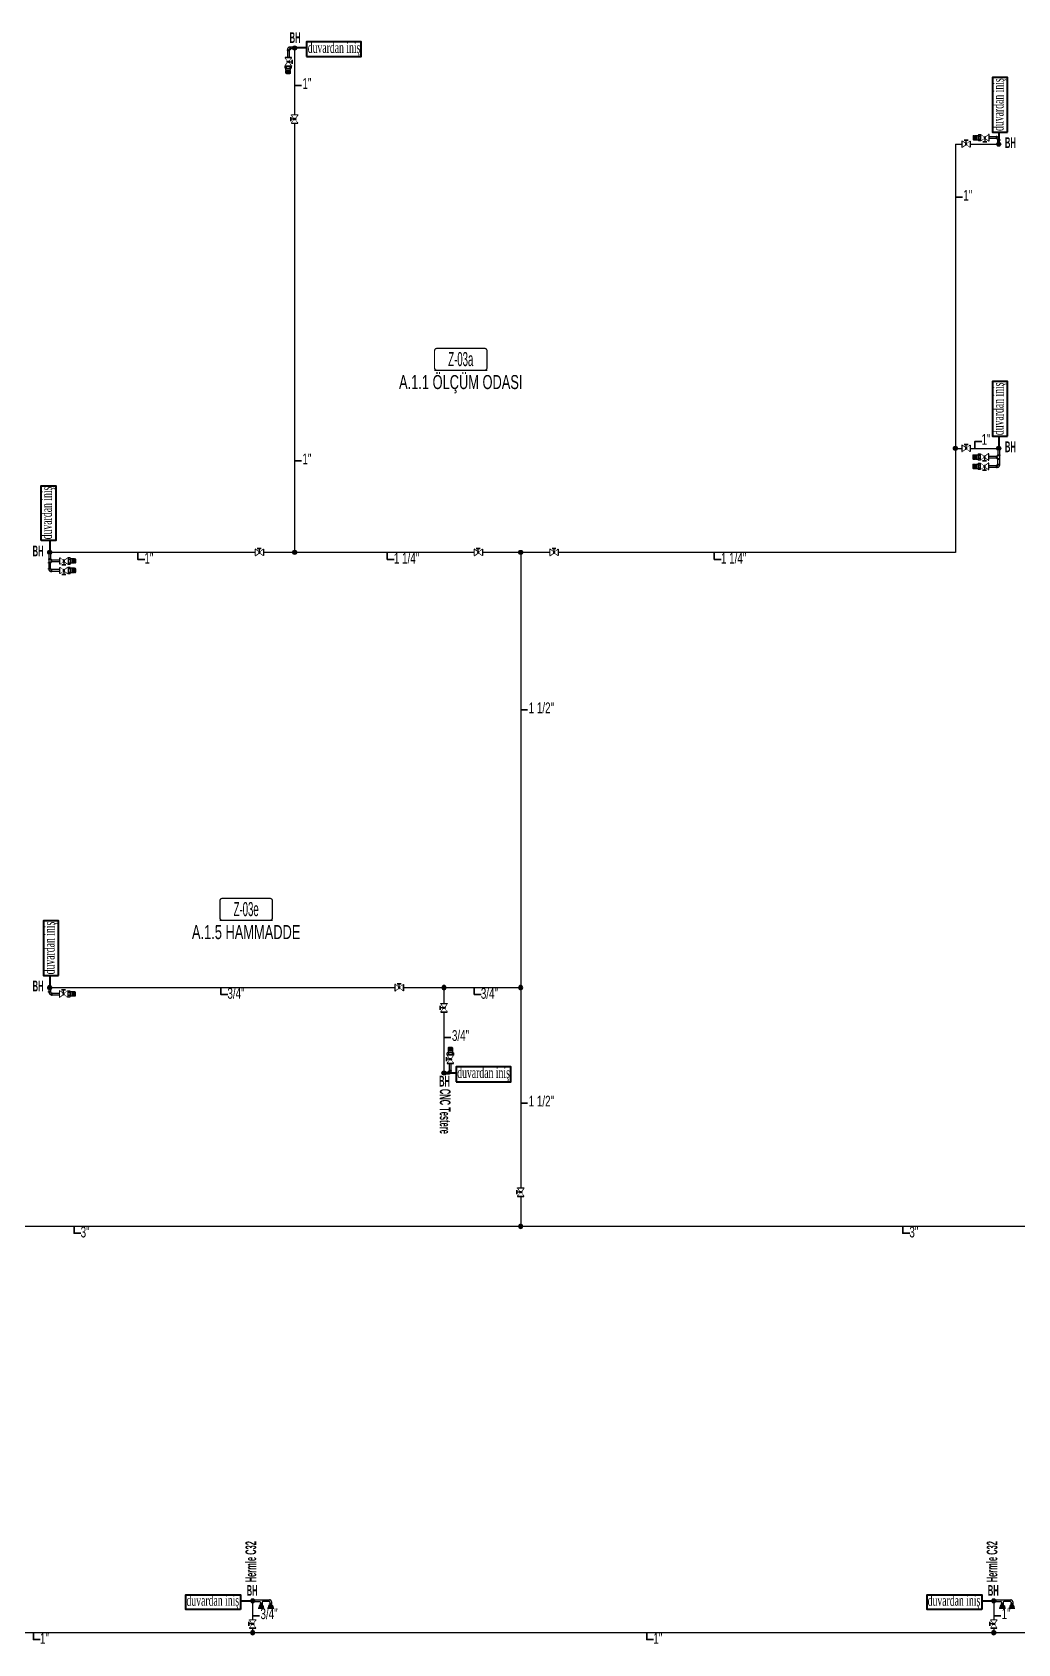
# Model space of a CAD drawing. Header units: centimetres. Extents: x 392964 to 515689, y 49661 to 58661.
# Drawn here: x 490055 to 491617, y 54297 to 56849 of the extents above; entities that cross this region are included whole.
import ezdxf
from ezdxf.enums import TextEntityAlignment as Align

# ---------------------------------------------------------------- set-up
doc = ezdxf.new("R2010")
doc.units = ezdxf.units.CM
doc.linetypes.add('MEDSISTEMBH_LINE', pattern=[1.5, 1.3, 0, -0.2])
for name, color, linetype in [('-M-MAHAL-DEBILER', 7, 'Continuous'), ('-M-MAHAL-ETIKET-NOT', 7, 'Continuous'), ('-M-MAHAL-ETIKET-NOTM', 7, 'Continuous'), ('-M-MAHAL-ETK-', 7, 'Continuous'), ('-M-MAHAL-HAVA-DEGISIM', 7, 'Continuous'), ('-M-MAHAL-NO', 7, 'Continuous'), ('-M-MAHAL-NOM', 7, 'Continuous'), ('-M-VALVE', 7, 'Continuous'), ('RAKOR02', 132, 'Continuous'), ('vana-kuresel02', 2, 'Continuous')]:
    doc.layers.add(name, color=color, linetype=linetype)
for name, color, linetype, lineweight in [('0-KRCN-BAS HAVA', 101, 'BASINÇ HAVA', 35), ('0-KRCN-IST-KÜRESEL VANA', 4, 'Continuous', 25), ('0-KRCN-SHT-KÜRESEL VANA', 4, 'Continuous', 25), ('_MDS_0', 7, 'Continuous', 30), ('_MDS_BORU_22.00X1.00_BASINÇLI HAVA', 5, 'Continuous', 30), ('_MDS_DOWN-22.00X1.00', 5, 'Continuous', 30), ('_MDS_TEE', 7, 'Continuous', 30), ('MED.GAZ YAZI', 2, '0-A_LINE', 40)]:
    doc.layers.add(name, color=color, linetype=linetype, lineweight=lineweight)
doc.styles.add('-M-ISSO-TEXT-TTF', font='ARIALN.TTF')
doc.styles.add('-M-MHLETK-NOT', font='romans.shx', dxfattribs={"width": 0.7})
doc.styles.add('-M-MHLETK-TEXT', font='ARIALN.TTF', dxfattribs={"width": 0.7})
doc.styles.add('BAYBURT XREF$0$TIMES', font='times.ttf')
doc.styles.add('BORU', font='tahoma.ttf', dxfattribs={"width": 0.5})
doc.styles.add('ON', font='ARIALN.TTF', dxfattribs={"width": 0.8, "height": 6})
doc.styles.add('OYAK', font='arialbd.ttf')
doc.styles.get("Standard").update_dxf_attribs({"font": 'arial.ttf'})
doc.linetypes.add('0-A_LINE', pattern='A,100,-1.5,["A",BORU,S=9,R=0,X=0,Y=-4.5],-9,6', length=116.5)
doc.linetypes.add('BASINÇ HAVA', pattern='A,0.5,-0.2,["BH",Standard,S=0.1,R=0,X=-0.1,Y=-0.05],-0.2', length=0.9)

# ---------------------------------------------------------------- blocks, each defined once
blk = doc.blocks.new('M-MHLETK-YNG')
at = {"layer": '-M-MAHAL-ETK-', "color": 0}
for p, q in [((-2.08, 0), (2.08, 0)), ((-1.16, 0), (-1.16, 0))]:
    blk.add_line(p, q, dxfattribs=at)
blk.add_lwpolyline([(-1.88, 1.74, 0.1, 0.1, 0), (1.88, 1.74, 0.1, 0.1, -0.414214), (2.08, 1.54, 0.1, 0.1, 0), (2.08, 0.2, 0.1, 0.1, -0.414214), (1.88, 0, 0.1, 0.1, 0), (-1.88, 0, 0.1, 0.1, -0.414214), (-2.08, 0.2, 0.1, 0.1, 0), (-2.08, 1.54, 0.1, 0.1, -0.414214)], format="xyseb", close=True, dxfattribs=at)
at = {"layer": '-M-MAHAL-DEBILER', "color": 4, "style": '-M-MHLETK-NOT', "width": 0.5, "flags": 8}
blk.add_attdef('DEBIS', text='', height=0.4, dxfattribs=at).set_placement((-2.17, 2.15), align=Align.MIDDLE_CENTER)
at = {"layer": '-M-MAHAL-DEBILER', "color": 191, "style": '-M-MHLETK-NOT', "width": 0.5, "flags": 8}
blk.add_attdef('DEBIR', text='', height=0.4, dxfattribs=at).set_placement((-1.61, 2.15), align=Align.MIDDLE_CENTER)
at = {"layer": '-M-MAHAL-DEBILER', "color": 31, "style": '-M-MHLETK-NOT', "width": 0.5, "flags": 8}
blk.add_attdef('DEBIF', text='', height=0.4, dxfattribs=at).set_placement((1.59, 2.15), align=Align.MIDDLE_CENTER)
at = {"layer": '-M-MAHAL-DEBILER', "color": 1, "style": '-M-MHLETK-NOT', "width": 0.5, "flags": 8}
blk.add_attdef('DEBIE', text='', height=0.4, dxfattribs=at).set_placement((2.32, 2.15), align=Align.MIDDLE_CENTER)
at = {"layer": '-M-MAHAL-ETIKET-NOT', "color": 3}
for tag, height, style, width, flags, p in [('KIS', 0.04, '-M-MHLETK-NOT', 0.5, 9, (-2.59, 1.62)), ('ALAN', 0.04, '-M-MHLETK-NOT', 0.5, 9, (-2.58, 1.56)), ('RH', 0.04, '-M-MHLETK-NOT', 0.5, 9, (-2.39, 1.62)), ('YUKSEKLIK', 0.04, '-M-MHLETK-NOT', 0.5, 9, (-2.32, 1.56)), ('YAZ', 0.04, '-M-MHLETK-NOT', 0.5, 9, (-2.18, 1.62)), ('MAH-ADI', 1.11, '-M-ISSO-TEXT-TTF', 0.8, 8, (0, -0.93))]:
    blk.add_attdef(tag, text='', height=height, dxfattribs=dict(at, style=style, width=width, flags=flags)).set_placement(p, align=Align.MIDDLE_CENTER)
at = {"layer": '-M-MAHAL-ETIKET-NOT', "color": 3, "style": '-M-MHLETK-NOT', "width": 0.5, "flags": 9}
for tag, p, height in [('HL', (-2.62, 1.49), 0.0286), ('KLKTR', (-2.62, 1.42), 0.04), ('RDY-BOY1', (-2.61, 1.37), 0.0286), ('RDY-BOY2', (-2.61, 1.32), 0.0286), ('RDY-BOY3', (-2.61, 1.27), 0.0286), ('HLA', (-2.52, 1.49), 0.0286), ('RDY-TIP1', (-2.5, 1.37), 0.0286), ('RDY-TIP2', (-2.5, 1.32), 0.0286), ('RDY-TIP3', (-2.5, 1.27), 0.0286), ('RDY-ADET1', (-2.39, 1.37), 0.0286), ('RDY-ADET2', (-2.39, 1.32), 0.0286), ('RDY-ADET3', (-2.39, 1.27), 0.0286), ('RDY-ISI1', (-2.27, 1.37), 0.0286), ('RDY-ISI2', (-2.27, 1.32), 0.0286), ('RDY-ISI3', (-2.27, 1.27), 0.0286), ('SHG', (-2.23, 1.49), 0.0286), ('AHU', (-2.23, 1.44), 0.0286), ('LHG', (-2.13, 1.49), 0.0286), ('RDY-BNP1', (-2.1, 1.37), 0.0286), ('RDY-BNP2', (-2.1, 1.32), 0.0286), ('RDY-BNP3', (-2.1, 1.27), 0.0286), ('HG', (-2.04, 1.49), 0.0286), ('HGA', (-1.96, 1.49), 0.0286), ('EF', (-1.96, 1.44), 0.0286), ('RDY-BNK1', (-1.96, 1.37), 0.0286), ('RDY-BNK2', (-1.96, 1.32), 0.0286), ('RDY-BNK3', (-1.96, 1.27), 0.0286), ('RDY-BOY4', (-2.61, 1.22), 0.0286), ('KON-BOY1', (-2.61, 1.14), 0.0286), ('KON-BOY2', (-2.61, 1.09), 0.0286), ('KON-BOY3', (-2.61, 1.04), 0.0286), ('FCU-TIP1', (-2.61, 0.96), 0.0286), ('FCU-TIP2', (-2.61, 0.91), 0.0286), ('FCU-TIP3', (-2.61, 0.86), 0.0286), ('VRV-TIP1', (-2.61, 0.76), 0.0286), ('VRV-TIP2', (-2.61, 0.71), 0.0286), ('FCU-ADET1', (-2.52, 0.96), 0.0286), ('FCU-ADET2', (-2.52, 0.91), 0.0286), ('FCU-ADET3', (-2.52, 0.86), 0.0286), ('VRV-ADET1', (-2.52, 0.76), 0.0286), ('VRV-ADET2', (-2.52, 0.71), 0.0286), ('RDY-TIP4', (-2.5, 1.22), 0.0286), ('KON-TIP1', (-2.5, 1.14), 0.0286), ('KON-TIP2', (-2.5, 1.09), 0.0286), ('KON-TIP3', (-2.5, 1.04), 0.0286), ('FCU-KAP1', (-2.4, 0.96), 0.0286), ('FCU-KAP2', (-2.4, 0.91), 0.0286), ('FCU-KAP3', (-2.4, 0.86), 0.0286), ('VRV-KAP1', (-2.4, 0.76), 0.0286), ('VRV-KAP2', (-2.4, 0.71), 0.0286), ('RDY-ADET4', (-2.39, 1.22), 0.0286), ('KON-ADET1', (-2.39, 1.14), 0.0286), ('KON-ADET2', (-2.39, 1.09), 0.0286), ('KON-ADET3', (-2.39, 1.04), 0.0286), ('FCU-DUY1', (-2.27, 0.96), 0.0286), ('FCU-DUY2', (-2.27, 0.91), 0.0286), ('FCU-DUY3', (-2.27, 0.86), 0.0286), ('VRV-DUY1', (-2.27, 0.76), 0.0286), ('VRV-DUY2', (-2.27, 0.71), 0.0286), ('RDY-ISI4', (-2.27, 1.22), 0.0286), ('KON-ISI1', (-2.27, 1.14), 0.0286), ('KON-ISI2', (-2.27, 1.09), 0.0286), ('KON-ISI3', (-2.27, 1.04), 0.0286), ('FCU-SOG1', (-2.15, 0.96), 0.0286), ('FCU-SOG2', (-2.15, 0.91), 0.0286), ('FCU-SOG3', (-2.15, 0.86), 0.0286), ('VRV-SOG1', (-2.15, 0.76), 0.0286), ('VRV-SOG2', (-2.15, 0.71), 0.0286), ('RDY-BNP4', (-2.1, 1.22), 0.0286), ('KON-BNP1', (-2.1, 1.14), 0.0286), ('KON-BNP2', (-2.1, 1.09), 0.0286), ('KON-BNP3', (-2.1, 1.04), 0.0286), ('FCU-ISI1', (-2.04, 0.96), 0.0286), ('FCU-ISI2', (-2.04, 0.91), 0.0286), ('FCU-ISI3', (-2.04, 0.86), 0.0286), ('VRV-ISI1', (-2.04, 0.76), 0.0286), ('VRV-ISI2', (-2.04, 0.71), 0.0286), ('RDY-BNK4', (-1.96, 1.22), 0.0286), ('KON-BNK1', (-1.96, 1.14), 0.0286), ('KON-BNK2', (-1.96, 1.09), 0.0286), ('KON-BNK3', (-1.96, 1.04), 0.0286), ('FCU-DEBI1', (-1.95, 0.96), 0.0286), ('FCU-DEBI2', (-1.95, 0.91), 0.0286), ('FCU-DEBI3', (-1.95, 0.86), 0.0286), ('VRV-DEBI1', (-1.95, 0.76), 0.0286), ('VRV-DEBI2', (-1.95, 0.71), 0.0286), ('FCU-BNP1', (-1.83, 0.96), 0.0286), ('FCU-BNP2', (-1.83, 0.91), 0.0286), ('FCU-BNP3', (-1.83, 0.86), 0.0286), ('VRV-BNP1', (-1.83, 0.76), 0.0286), ('VRV-BNP2', (-1.83, 0.71), 0.0286), ('FCU-BNK1', (-1.61, 0.96), 0.0286), ('FCU-BNK2', (-1.61, 0.91), 0.0286), ('FCU-BNK3', (-1.61, 0.86), 0.0286), ('VRV-BNK1', (-1.61, 0.76), 0.0286), ('VRV-BNK2', (-1.61, 0.71), 0.0286)]:
    blk.add_attdef(tag, p, '', height=height, dxfattribs=at)
at = {"layer": '-M-MAHAL-ETIKET-NOTM', "color": 3, "style": '-M-ISSO-TEXT-TTF', "width": 0.8, "flags": 8}
blk.add_attdef('MAH-ADI2', text='', height=1.11, dxfattribs=at).set_placement((0, -2.55), align=Align.MIDDLE_CENTER)
at = {"layer": '-M-MAHAL-HAVA-DEGISIM', "style": '-M-MHLETK-NOT', "width": 0.5, "flags": 8}
for tag, p in [('HAVADEG', (0, 3.61)), ('HAVA', (0, 2.4))]:
    blk.add_attdef(tag, text='', height=0.6, dxfattribs=at).set_placement(p, align=Align.MIDDLE_CENTER)
at = {"layer": '-M-MAHAL-NO', "color": 7, "style": '-M-MHLETK-TEXT', "width": 0.6, "flags": 8}
blk.add_attdef('MAH-NO', text='', height=1.11, dxfattribs=at).set_placement((0, 0.89), align=Align.MIDDLE_CENTER)
at = {"layer": '-M-MAHAL-NOM', "color": 7, "style": '-M-MHLETK-TEXT', "width": 0.6, "flags": 8}
blk.add_attdef('MAH-NOM', text='', height=1.11, dxfattribs=at).set_placement((0, 0.89), align=Align.MIDDLE_CENTER)
blk = doc.blocks.new('TEE')
at = {"layer": '_MDS_TEE'}
h = blk.add_hatch(color=256, dxfattribs=at)
h.dxf.hatch_style = 1
edge = h.paths.add_edge_path()
edge.add_arc((0, 0), 50, 0, 360)
blk.add_circle((0, 0), 50, dxfattribs=at)
blk = doc.blocks.new('G$C6C5B105C')
at = {"layer": '-M-VALVE', "color": 7}
for p, q in [((-3.3, 0), (-3.3, -3.4)), ((3.3, 0), (-3.3, 0)), ((-3.2, 0), (-3.2, -3.4)), ((3.2, 0), (3.2, -3.4)), ((3.3, 0), (3.3, -3.4)), ((-5, -3.3), (-5, -3.2)), ((-4.6, -3.6), (-5, -3.2)), ((-4.7, -3.6), (-5, -3.3)), ((-3.5, -3.6), (-4.6, -3.6)), ((-4.6, -3.7), (4.6, -3.7)), ((-3.2, -2.6), (-2.8, -2.6)), ((-3.2, -3.5), (-3.2, -2.6)), ((-3.1, -3.5), (-3.1, -2.6)), ((-1.8, -3.6), (-3, -3.6)), ((3, -3.7), (-3, -3.7)), ((-2.8, -2.7), (-2.8, -3.3)), ((-2.8, -2.7), (-2.7, -3.3)), ((-2.7, -2.6), (-2, -2.6)), ((-2.7, -2.7), (-2.6, -3.3)), ((-1.9, -3.3), (-1.9, -2.7)), ((-1.7, -3.3), (-1.8, -2.7)), ((-1.8, -3.3), (-1.8, -2.7)), ((-1.7, -2.6), (-1.4, -2.6)), ((-1.6, -3.3), (-1.6, -3.4)), ((-1.5, -3.3), (-1.5, -3.4)), ((-1.4, -3.7), (-1.5, -3.7)), ((-1.2, -1.5), (-1.4, -1.6)), ((-1.4, -1.6), (-1.2, -1.7)), ((-1.2, -1.7), (-1.4, -1.8)), ((-1.4, -1.8), (-1.2, -2)), ((-1.2, -2), (-1.4, -2.1)), ((-1.4, -2.1), (-1.2, -2.2)), ((-1.2, -2.2), (-1.4, -2.3)), ((-1.4, -2.3), (-1.2, -2.4)), ((-1.2, -2.4), (-1.4, -2.6)), ((-1.4, -2.6), (-1.2, -2.7)), ((-1.2, -2.7), (-1.4, -2.8)), ((-1.4, -2.8), (-1.2, -2.9)), ((-1.2, -2.9), (-1.4, -3.1)), ((-1.4, -3.1), (-1.3, -3.1)), ((-1.4, -3.1), (-1.3, -3.2)), ((-1.4, -3.2), (-1.2, -3.2)), ((-0.1, -3.7), (-1.4, -3.7)), ((-1.2, -1.3), (-1.3, -1.4)), ((-1.3, -1.4), (-1.2, -1.5)), ((-1.3, -3.2), (-1.2, -3.3)), ((1.4, -3.7), (0.1, -3.7)), ((1.3, -1.4), (1.2, -1.3)), ((1.3, -1.4), (1.2, -1.5)), ((1.2, -1.5), (1.4, -1.6)), ((1.4, -1.6), (1.2, -1.7)), ((1.2, -1.7), (1.4, -1.8)), ((1.4, -1.8), (1.2, -2)), ((1.2, -2), (1.4, -2.1)), ((1.4, -2.1), (1.2, -2.2)), ((1.2, -2.2), (1.4, -2.3)), ((1.4, -2.3), (1.2, -2.4)), ((1.2, -2.4), (1.4, -2.6)), ((1.4, -2.6), (1.2, -2.7)), ((1.2, -2.7), (1.4, -2.8)), ((1.4, -2.8), (1.2, -2.9)), ((1.2, -2.9), (1.4, -3.1)), ((1.3, -3.2), (1.2, -3.3)), ((1.4, -3), (1.3, -3)), ((1.4, -3.1), (1.3, -3.2)), ((1.7, -2.6), (1.4, -2.6)), ((1.4, -3.1), (1.4, -3.1)), ((1.5, -3.7), (1.4, -3.7)), ((1.5, -3.2), (1.5, -3.4)), ((1.6, -3.2), (1.6, -3.4)), ((1.6, -3.6), (1.7, -3.5)), ((1.7, -3.3), (1.8, -2.7)), ((1.8, -3.3), (1.8, -2.7)), ((1.8, -3.6), (3, -3.6)), ((1.9, -3.3), (1.9, -2.7)), ((2.7, -2.6), (2, -2.6)), ((2.7, -2.7), (2.6, -3.3)), ((2.8, -2.7), (2.7, -3.3)), ((2.8, -2.6), (3.2, -2.6)), ((2.8, -2.7), (2.8, -3.3)), ((3.1, -3.5), (3.1, -2.6)), ((3.2, -3.5), (3.2, -2.6)), ((3.5, -3.6), (4.6, -3.6)), ((4.6, -3.6), (5, -3.2)), ((4.7, -3.6), (5, -3.3)), ((5, -3.3), (5, -3.2))]:
    blk.add_line(p, q, dxfattribs=at)
at = {"layer": '-M-VALVE', "color": 8}
for p, q in [((-3.2, 0), (-3.3, -0.1)), ((3.3, 0), (3.2, -0.1)), ((-4.9, -3.2), (-5, -3.3)), ((-4.9, -3.3), (-4.9, -3.4)), ((-4.8, -3.4), (-4.8, -3.4)), ((-4.7, -3.5), (-4.8, -3.5)), ((-4.7, -3.6), (-4.7, -3.6)), ((-4.6, -3.6), (-4.6, -3.7)), ((-4.4, -3.6), (-4.5, -3.7)), ((-4.3, -3.6), (-4.3, -3.7)), ((-4.1, -3.6), (-4.2, -3.7)), ((-4, -3.6), (-4, -3.7)), ((-3.8, -3.6), (-3.9, -3.7)), ((-3.7, -3.6), (-3.7, -3.7)), ((-3.5, -3.6), (-3.6, -3.7)), ((-3.2, -3.5), (-3.4, -3.7)), ((-3.2, -0.2), (-3.3, -0.2)), ((-3.2, -0.3), (-3.3, -0.4)), ((-3.2, -0.5), (-3.3, -0.5)), ((-3.2, -0.6), (-3.3, -0.7)), ((-3.2, -0.7), (-3.3, -0.8)), ((-3.2, -0.9), (-3.3, -1)), ((-3.2, -1), (-3.3, -1.1)), ((-3.2, -1.2), (-3.3, -1.3)), ((-3.2, -1.4), (-3.3, -1.4)), ((-3.2, -1.5), (-3.3, -1.6)), ((-3.2, -1.7), (-3.3, -1.7)), ((-3.2, -1.8), (-3.3, -1.9)), ((-3.2, -2), (-3.3, -2)), ((-3.2, -2.1), (-3.3, -2.2)), ((-3.2, -2.3), (-3.3, -2.3)), ((-3.2, -2.4), (-3.3, -2.5)), ((-3.2, -2.6), (-3.3, -2.6)), ((-3.2, -2.7), (-3.3, -2.8)), ((-3.2, -2.9), (-3.3, -2.9)), ((-3.2, -3), (-3.3, -3.1)), ((-3.2, -3.2), (-3.3, -3.2)), ((-3.2, -3.3), (-3.3, -3.4)), ((-3.1, -3.4), (-3.2, -3.4)), ((-3.2, -3.6), (-3.1, -3.5)), ((-3.1, -3.6), (-3, -3.6)), ((-3, -3.7), (-2.9, -3.6)), ((-2.8, -3.7), (-2.7, -3.6)), ((-2.7, -3.7), (-2.6, -3.6)), ((-2.5, -3.7), (-2.4, -3.6)), ((-2.4, -3.7), (-2.3, -3.6)), ((-2.2, -3.7), (-2.1, -3.6)), ((-2.1, -3.7), (-2, -3.6)), ((-1.9, -3.7), (-1.8, -3.6)), ((-1.8, -3.7), (-1.5, -3.4)), ((-1.6, -3.4), (-1.4, -3.1)), ((1.2, -1.4), (-1.4, -1.6)), ((1.4, -1.6), (-1.4, -1.8)), ((1.4, -1.8), (-1.4, -2.1)), ((1.4, -2.1), (-1.4, -2.3)), ((1.4, -2.3), (-1.4, -2.6)), ((1.4, -2.6), (-1.4, -2.8)), ((1.4, -2.8), (-1.4, -3.1)), ((-0.4, -1.3), (-1.3, -1.4)), ((1.2, -2.9), (-1.3, -3.1)), ((-1.3, -3.2), (-1.3, -3.2)), ((-1.3, -3.2), (-1.3, -3.2)), ((0.2, -1.3), (-1.2, -1.5)), ((-1.2, -1.7), (1.2, -1.5)), ((1.2, -1.7), (-1.2, -2)), ((-1.2, -2.2), (1.2, -2)), ((1.2, -2.2), (-1.2, -2.4)), ((-1.2, -2.7), (1.2, -2.4)), ((1.2, -2.7), (-1.2, -2.9)), ((1.4, -3.1), (0.1, -3.2)), ((1.4, -3), (1.5, -3)), ((1.5, -3.1), (1.6, -3)), ((1.5, -3.2), (1.6, -3.1)), ((1.5, -3.4), (1.6, -3.3)), ((1.6, -3.5), (1.6, -3.4)), ((1.7, -3.7), (1.8, -3.6)), ((1.8, -3.7), (1.9, -3.6)), ((2, -3.7), (2.1, -3.6)), ((2.1, -3.7), (2.3, -3.6)), ((2.3, -3.7), (2.4, -3.6)), ((2.5, -3.7), (2.6, -3.6)), ((2.6, -3.7), (2.7, -3.6)), ((2.8, -3.7), (2.9, -3.6)), ((2.9, -3.7), (3, -3.6)), ((3.1, -3.5), (3.1, -3.4)), ((3.1, -3.4), (3.2, -3.4)), ((3.1, -3.7), (3.2, -3.5)), ((3.3, -0.2), (3.2, -0.2)), ((3.3, -0.3), (3.2, -0.4)), ((3.3, -0.5), (3.2, -0.5)), ((3.3, -0.6), (3.2, -0.7)), ((3.3, -0.7), (3.2, -0.8)), ((3.3, -0.9), (3.2, -1)), ((3.3, -1.1), (3.2, -1.1)), ((3.3, -1.2), (3.2, -1.3)), ((3.3, -1.4), (3.2, -1.4)), ((3.3, -1.5), (3.2, -1.6)), ((3.3, -1.7), (3.2, -1.7)), ((3.3, -1.8), (3.2, -1.9)), ((3.3, -2), (3.2, -2)), ((3.3, -2.1), (3.2, -2.2)), ((3.3, -2.3), (3.2, -2.4)), ((3.3, -2.4), (3.2, -2.5)), ((3.3, -2.6), (3.2, -2.7)), ((3.3, -2.7), (3.2, -2.8)), ((3.3, -2.9), (3.2, -3)), ((3.3, -3), (3.2, -3.1)), ((3.3, -3.2), (3.2, -3.3)), ((3.3, -3.3), (3.2, -3.4)), ((3.3, -3.5), (3.2, -3.5)), ((3.3, -3.6), (3.3, -3.6)), ((3.5, -3.6), (3.4, -3.7)), ((3.6, -3.6), (3.5, -3.7)), ((3.8, -3.6), (3.7, -3.7)), ((3.9, -3.6), (3.8, -3.7)), ((4.1, -3.6), (4, -3.7)), ((4.2, -3.6), (4.2, -3.7)), ((4.4, -3.6), (4.3, -3.7)), ((4.5, -3.6), (4.5, -3.7)), ((4.9, -3.4), (4.6, -3.7))]:
    blk.add_line(p, q, dxfattribs=at)
at = {"layer": '-M-VALVE', "color": 7, "extrusion": (2.61232e-16, 1, -2e-16)}
for p, q in [((1.3, -3.2), (-1.3, -3.2)), ((1.2, -1.3), (-1.2, -1.3))]:
    blk.add_line(p, q, dxfattribs=at)
at = {"layer": '-M-VALVE', "color": 7}
for centre, radius, start, end in [((-4.6, -3.5), 0.164, 222.6141, 270), ((-4.6, -3.5), 0.103, 222.6141, 270), ((-3.5, -3.4), 0.206, 270, 0), ((-3.5, -3.4), 0.267, 270, 0), ((-3, -3.5), 0.205, 180, 270), ((-3, -3.5), 0.103, 180, 270), ((-1.8, -3.4), 0.206, 270, 0), ((-1.8, -3.4), 0.308, 270, 0), ((-1.4, -3.3), 0.205, 92.7361, 180), ((-1.4, -3.3), 0.103, 92.7361, 180), ((-1.4, -3.4), 0.257, 270, 18.7241), ((1.4, -3.4), 0.257, 161.3204, 270), ((1.4, -3.2), 0.205, 0, 92.7361), ((1.4, -3.2), 0.103, 0, 92.7361), ((1.8, -3.4), 0.308, 180, 270), ((1.8, -3.4), 0.206, 180, 270), ((3, -3.5), 0.103, 270, 0), ((3, -3.5), 0.205, 270, 0), ((3.5, -3.4), 0.267, 180, 270), ((3.5, -3.4), 0.206, 180, 270), ((4.6, -3.5), 0.103, 270, 317.3859), ((4.6, -3.5), 0.164, 270, 317.3859)]:
    blk.add_arc(centre, radius, start, end, dxfattribs=at)
for centre, major_axis, ratio, start_param, end_param in [((-2.7, -2.7), (0, -0.103), 0.499054, 3.141593, 4.893196), ((-2.8, -2.7), (0, 0.103), 0.502318, 4.712389, 6.283185), ((-2.7, -3.3), (0, -0.108), 0.5, 4.712389, 8.034448), ((-2.6, -2.7), (0, -0.103), 0.499054, 3.141593, 4.893196), ((-2.8, -3.3), (0, -0.108), 0.5, 7.24851, 8.034448), ((-2, -2.7), (0, 0.103), 0.811399, 4.749961, 6.283185), ((-1.9, -3.3), (0, 0.108), 0.809017, 3.495105, 4.766088), ((-1.8, -3.3), (0, 0.108), 0.809017, 1.596677, 4.766088), ((-1.7, -2.7), (0, 0.103), 0.808856, 0, 1.638834), ((-1.7, -2.7), (0, 0.103), 0.808856, 0, 1.638834)]:
    blk.add_ellipse(centre, major_axis=major_axis, ratio=ratio, start_param=start_param, end_param=end_param, dxfattribs=at)
at = {"layer": '-M-VALVE', "color": 7, "extrusion": (0, 0, -1)}
for centre, major_axis, ratio, start_param, end_param in [((1.7, -2.7), (0, 0.103), 0.808856, 0, 1.638834), ((1.7, -2.7), (0, 0.103), 0.808856, 0, 1.638834), ((1.8, -3.3), (0, 0.108), 0.809017, 1.596677, 4.766088), ((1.9, -3.3), (0, 0.108), 0.809017, 3.495105, 4.766088), ((2, -2.7), (0, 0.103), 0.811399, 4.749961, 6.283185), ((2.6, -2.7), (0, -0.103), 0.499054, 3.141593, 4.893196), ((2.7, -3.3), (0, -0.108), 0.5, 4.712389, 8.034448), ((2.7, -2.7), (0, -0.103), 0.499054, 3.141593, 4.893196), ((2.8, -3.3), (0, -0.108), 0.5, 7.24851, 8.034448), ((2.8, -2.7), (0, 0.103), 0.502318, 4.712389, 6.283185)]:
    blk.add_ellipse(centre, major_axis=major_axis, ratio=ratio, start_param=start_param, end_param=end_param, dxfattribs=at)
blk = doc.blocks.new('0-MEK-SHT-KÜRESELVANA')
at = {"layer": '0-KRCN-IST-KÜRESEL VANA'}
blk.add_hatch(color=256, dxfattribs=at).paths.add_polyline_path([(1.4, 0, 1), (-1.4, 0, 1)])
for p, q in [((-1.1, 0.9), (-4.2, 3)), ((-4.2, -3.1), (-4.2, 3)), ((-4.2, 3), (-4.2, -3.1)), ((-2.4, 4.6), (2.3, 4.6)), ((0, 4.6), (-2.4, 4.6)), ((0, 0), (0, 4.6)), ((2.3, 4.6), (0, 4.6)), ((1.1, 0.8), (4.3, 3)), ((4.3, -3.1), (4.3, 3)), ((4.3, 3), (4.3, -3.1)), ((-4.2, -3.1), (-1.1, -0.9)), ((4.3, -3.1), (1.1, -0.8))]:
    blk.add_line(p, q, dxfattribs=at)
for points in [[(-4.5, 3.7), (-5, 3.7), (-5, -3.8), (-4.5, -3.8)], [(4.6, 3.7), (5, 3.7), (5, -3.8), (4.6, -3.8)]]:
    blk.add_lwpolyline(points, close=True, dxfattribs=at)
blk.add_circle((0, 0), 1.42, dxfattribs=at)
blk.add_wipeout([(4.3, 3), (4.3, -3.1), (1.1, -0.9), (1.2, -0.8), (1.2, -0.7), (1.2, -0.7), (1.3, -0.6), (1.3, -0.5), (1.4, -0.4), (1.4, -0.3), (1.4, -0.2), (1.4, -0.1), (1.4, 0), (1.4, 0.1), (1.4, 0.2), (1.4, 0.2), (1.4, 0.3), (1.4, 0.4), (1.3, 0.5), (1.3, 0.6), (1.2, 0.7), (1.2, 0.7), (1.2, 0.8), (1.1, 0.8), (1.1, 0.9)]).dxf.layer = '0-KRCN-IST-KÜRESEL VANA'
blk.add_wipeout([(-4.2, 3), (-4.2, -3.1), (-1.1, -0.9), (-1.2, -0.8), (-1.2, -0.7), (-1.2, -0.7), (-1.3, -0.6), (-1.3, -0.5), (-1.4, -0.4), (-1.4, -0.3), (-1.4, -0.2), (-1.4, -0.1), (-1.4, 0), (-1.4, 0.1), (-1.4, 0.2), (-1.4, 0.2), (-1.4, 0.3), (-1.4, 0.4), (-1.3, 0.5), (-1.3, 0.6), (-1.2, 0.7), (-1.2, 0.7), (-1.2, 0.8), (-1.1, 0.8), (-1.1, 0.9)]).dxf.layer = '0-KRCN-IST-KÜRESEL VANA'
blk = doc.blocks.new('A$C6A0AA91C')
at = {"layer": 'RAKOR02', "ltscale": 0.2}
for p, q in [((0, -14.6), (0, 14.2)), ((1.2, 19.1), (12, 19.1)), ((1.2, 10.1), (12, 10.1)), ((13.2, -14.6), (13.2, 14.2)), ((13.2, -14.2), (13.2, 14.2)), ((15.7, 13.5), (13.2, 11)), ((13.2, -11), (13.2, 11)), ((26, 13.5), (15.7, 13.5)), ((15.7, -13.5), (15.7, 13.5)), ((26, -13.5), (26, 13.5)), ((29, 12), (26, 12)), ((37, 13.5), (29, 13.5)), ((29, -13.5), (29, 13.5)), ((37, -13.5), (37, 13.5)), ((40, 12), (37, 12)), ((43, 13.5), (40, 13.5)), ((40, -13.5), (40, 13.5)), ((43, -13.5), (43, 13.5)), ((43, 13.5), (45.5, 11)), ((45.5, -11), (45.5, 11)), ((12, -10.1), (1.2, -10.1)), ((12, -19.1), (1.2, -19.1)), ((15.7, -13.5), (13.2, -11)), ((26, -13.5), (15.7, -13.5)), ((29, -12), (26, -12)), ((37, -13.5), (29, -13.5)), ((40, -12), (37, -12)), ((43, -13.5), (40, -13.5)), ((43, -13.5), (45.5, -11))]:
    blk.add_line(p, q, dxfattribs=at)
for centre, radius, start, end in [((9, 14.6), 9.04, 150.13717, 209.86283), ((42.7, 0), 42.7, 166.38232, 193.61768), ((4.2, 14.6), 9.04, 330.13717, 29.86283), ((-29.5, 0), 42.7, 346.38232, 13.61768), ((9, -14.6), 9.04, 150.13717, 209.86283), ((4.2, -14.6), 9.04, 330.13717, 29.86283)]:
    blk.add_arc(centre, radius, start, end, dxfattribs=at)

msp = doc.modelspace()

# ---------------------------------------------------------------- hatches: boundary and pattern name
at = {"layer": '_MDS_DOWN-22.00X1.00'}
for points in [[(490470.8, 56821.4, -1), (490470.8, 56827.9, -1)], [(491583.4, 56672.2, 1), (491589.9, 56672.2, 1)], [(491583.4, 56190.3, 1), (491589.9, 56190.3, 1)], [(490086.1, 56025.4, -1), (490079.6, 56025.4, -1)], [(490086.1, 55336.1, -1), (490079.6, 55336.1, -1)], [(490707.7, 55203.9, 1), (490707.7, 55197.4, 1)], [(490404.3, 54361.4, 1), (490404.3, 54367.9, 1)], [(491578.9, 54361.4, 1), (491578.9, 54367.9, 1)]]:
    msp.add_hatch(color=256, dxfattribs=at).paths.add_polyline_path(points)

# ---------------------------------------------------------------- linework, layer by layer
at = {"layer": '0-KRCN-BAS HAVA', "color": 4, "ltscale": 150}
for points in [[(490470.8, 56765.1), (490481.8, 56765.1)], [(491518.1, 56588), (491529.1, 56588)], [(491559.9, 56201.3), (491549, 56201.3), (491549, 56190.3)], [(490470.8, 56170.4), (490481.8, 56170.4)], [(490233.4, 56014.4), (490222.4, 56014.4), (490222.4, 56025.4)], [(490628.7, 56014.4), (490617.7, 56014.4), (490617.7, 56025.4)], [(491146.9, 56014.4), (491136, 56014.4), (491136, 56025.4)], [(490829.3, 55776), (490840.2, 55776)], [(490364.8, 55325.1), (490353.9, 55325.1), (490353.9, 55336.1)], [(490766.5, 55325.1), (490755.5, 55325.1), (490755.5, 55336.1)], [(490707.7, 55256.9), (490718.6, 55256.9)], [(490829.3, 55153.1), (490840.2, 55153.1)], [(490132.2, 54947), (490121.3, 54947), (490121.3, 54957.9)], [(491445.6, 54947), (491434.6, 54947), (491434.6, 54957.9)], [(490404.3, 54341), (490415.2, 54341)], [(491578.9, 54341), (491589.9, 54341)], [(490067.8, 54303.3), (490056.9, 54303.3), (490056.9, 54314.2)], [(491039.9, 54303.3), (491028.9, 54303.3), (491028.9, 54314.2)]]:
    msp.add_lwpolyline(points, dxfattribs=at)
at = {"layer": '_MDS_BORU_22.00X1.00_BASINÇLI HAVA', "linetype": 'MEDSISTEMBH_LINE', "ltscale": 80}
for p, q in [((490463.6, 56826.4), (490464.8, 56826.4)), ((490463.6, 56822.7), (490463.6, 56826.4)), ((490463.6, 56822.7), (490464.8, 56822.7)), ((490464.8, 56822.7), (490464.8, 56826.4)), ((490468.1, 56825.9), (490464.8, 56825.9)), ((490468.1, 56823.2), (490464.8, 56823.2)), ((491584.8, 56679.4), (491584.8, 56678.2)), ((491584.8, 56679.4), (491588.5, 56679.4)), ((491584.8, 56678.2), (491588.5, 56678.2)), ((491585.3, 56674.9), (491585.3, 56678.2)), ((491588, 56674.9), (491588, 56678.2)), ((491588.5, 56679.4), (491588.5, 56678.2)), ((491518.1, 56672.2), (491518.1, 56025.4)), ((491518.1, 56672.2), (491586.7, 56672.2)), ((491518.1, 56190.3), (491586.7, 56190.3)), ((491583.2, 56178.5), (491584.3, 56178.5)), ((491583.2, 56174.8), (491583.2, 56178.5)), ((491583.2, 56174.8), (491584.3, 56174.8)), ((491584.3, 56174.8), (491584.3, 56178.5)), ((491584.8, 56180.2), (491584.8, 56179)), ((491584.8, 56180.2), (491588.5, 56180.2)), ((491584.8, 56179), (491588.5, 56179)), ((491584.8, 56173.2), (491584.8, 56174.3)), ((491584.8, 56174.3), (491588.5, 56174.3)), ((491584.8, 56173.2), (491588.5, 56173.2)), ((491584.8, 56164), (491584.8, 56165.2)), ((491584.8, 56165.2), (491588.5, 56165.2)), ((491585.3, 56187.9), (491585.3, 56180.2)), ((491585.3, 56165.2), (491585.3, 56173.2)), ((491588, 56187.9), (491588, 56180.2)), ((491588, 56179), (491588, 56174.3)), ((491588, 56173.2), (491588, 56165.2)), ((491588.5, 56180.2), (491588.5, 56179)), ((491588.5, 56173.2), (491588.5, 56174.3)), ((491588.5, 56164), (491588.5, 56165.2)), ((491583.2, 56163.5), (491584.3, 56163.5)), ((491583.2, 56159.8), (491583.2, 56163.5)), ((491583.2, 56159.8), (491584.3, 56159.8)), ((491584.3, 56159.8), (491584.3, 56163.5)), ((491585, 56160.3), (491584.3, 56160.3)), ((491584.8, 56164), (491588.5, 56164)), ((491588, 56164), (491588, 56163.3)), ((490081, 56015.2), (490081, 56014.1)), ((490084.7, 56015.2), (490081, 56015.2)), ((490084.7, 56014.1), (490081, 56014.1)), ((490081.5, 56022.9), (490081.5, 56015.2)), ((490081.5, 56014.1), (490081.5, 56009.4)), ((491518.1, 56025.4), (490082.8, 56025.4)), ((490084.2, 56022.9), (490084.2, 56015.2)), ((490084.7, 56015.2), (490084.7, 56014.1)), ((490086.3, 56013.6), (490085.2, 56013.6)), ((490085.2, 56009.9), (490085.2, 56013.6)), ((490086.3, 56009.9), (490086.3, 56013.6)), ((490829.3, 56025.4), (490829.3, 54957.9)), ((490081, 56008.2), (490081, 56009.4)), ((490084.7, 56009.4), (490081, 56009.4)), ((490084.7, 56008.2), (490081, 56008.2)), ((490081, 55999.1), (490081, 56000.2)), ((490084.7, 56000.2), (490081, 56000.2)), ((490084.7, 55999.1), (490081, 55999.1)), ((490081.5, 56008.2), (490081.5, 56000.2)), ((490081.5, 55999.1), (490081.5, 55998.4)), ((490084.2, 56000.2), (490084.2, 56008.2)), ((490084.5, 55995.4), (490085.2, 55995.4)), ((490084.7, 56008.2), (490084.7, 56009.4)), ((490084.7, 55999.1), (490084.7, 56000.2)), ((490086.3, 56009.9), (490085.2, 56009.9)), ((490086.3, 55998.6), (490085.2, 55998.6)), ((490085.2, 55994.9), (490085.2, 55998.6)), ((490086.3, 55994.9), (490085.2, 55994.9)), ((490086.3, 55994.9), (490086.3, 55998.6)), ((490081, 55328.9), (490081, 55330)), ((490084.7, 55330), (490081, 55330)), ((490084.7, 55328.9), (490081, 55328.9)), ((490081.5, 55333.4), (490081.5, 55330)), ((490082.8, 55336.1), (490829.3, 55336.1)), ((490084.2, 55333.4), (490084.2, 55330)), ((490084.7, 55328.9), (490084.7, 55330)), ((490707.7, 55200.6), (490707.7, 55336.1)), ((490710.4, 55202), (490713.7, 55202)), ((490710.4, 55199.3), (490713.7, 55199.3)), ((490714.9, 55202.5), (490713.7, 55202.5)), ((490713.7, 55202.5), (490713.7, 55198.8)), ((490714.9, 55198.8), (490713.7, 55198.8)), ((490714.9, 55202.5), (490714.9, 55198.8)), ((486258.4, 54957.9), (496796.1, 54957.9)), ((490404.3, 54364.6), (490404.3, 54314.2)), ((490406.7, 54366), (490431.3, 54366)), ((490406.7, 54363.3), (490415.6, 54363.3)), ((490416.1, 54358.8), (490416.1, 54359.9)), ((490419.8, 54359.9), (490416.1, 54359.9)), ((490419.8, 54358.8), (490416.1, 54358.8)), ((490416.6, 54358.8), (490416.5, 54355)), ((490416.6, 54362.3), (490416.6, 54359.9)), ((490419.3, 54358.8), (490419.2, 54355)), ((490419.3, 54362.3), (490419.3, 54359.9)), ((490419.8, 54358.8), (490419.8, 54359.9)), ((490430.6, 54363.3), (490420.3, 54363.3)), ((490431.1, 54358.8), (490431.1, 54359.9)), ((490434.8, 54359.9), (490431.1, 54359.9)), ((490434.8, 54358.8), (490431.1, 54358.8)), ((490431.6, 54358.8), (490431.5, 54355)), ((490431.6, 54362.3), (490431.6, 54359.9)), ((490434.3, 54358.8), (490434.2, 54355)), ((490434.3, 54363), (490434.3, 54359.9)), ((490434.8, 54358.8), (490434.8, 54359.9)), ((491578.9, 54364.6), (491578.9, 54317.7)), ((491581.4, 54366), (491605.9, 54366)), ((491581.4, 54363.3), (491590.2, 54363.3)), ((491590.7, 54358.8), (491590.7, 54359.9)), ((491594.4, 54359.9), (491590.7, 54359.9)), ((491594.4, 54358.8), (491590.7, 54358.8)), ((491591.2, 54358.8), (491591.1, 54355)), ((491591.2, 54362.3), (491591.2, 54359.9)), ((491593.9, 54358.8), (491593.8, 54355)), ((491593.9, 54362.3), (491593.9, 54359.9)), ((491594.4, 54358.8), (491594.4, 54359.9)), ((491605.2, 54363.3), (491594.9, 54363.3)), ((491605.7, 54358.8), (491605.7, 54359.9)), ((491609.4, 54359.9), (491605.7, 54359.9)), ((491609.4, 54358.8), (491605.7, 54358.8)), ((491606.2, 54358.8), (491606.1, 54355)), ((491606.2, 54362.3), (491606.2, 54359.9)), ((491608.9, 54358.8), (491608.8, 54355)), ((491608.9, 54363), (491608.9, 54359.9)), ((491609.4, 54358.8), (491609.4, 54359.9)), ((485826.4, 54314.2), (493466.2, 54314.2))]:
    msp.add_line(p, q, dxfattribs=at)
at = {"layer": '_MDS_BORU_22.00X1.00_BASINÇLI HAVA', "ltscale": 3}
msp.add_line((490470.8, 56824.6), (490470.8, 56025.4), dxfattribs=at)
at = {"layer": '_MDS_BORU_22.00X1.00_BASINÇLI HAVA', "linetype": 'MEDSISTEMBH_LINE', "ltscale": 80}
for centre, radius, start, end in [((491584.3, 56179), 1, 270, 0), ((491584.3, 56174.3), 1, 0, 90), ((491584.3, 56164), 1, 270, 0), ((491585, 56163.3), 3, 270, 360), ((490085.2, 56014.1), 1, 180, 270), ((490084.5, 55998.4), 3, 180, 270), ((490085.2, 56009.4), 1, 90, 180), ((490085.2, 55999.1), 1, 180, 270), ((490415.6, 54362.3), 1, 0, 90), ((490420.3, 54362.3), 1, 90, 180), ((490430.6, 54362.3), 1, 0, 90), ((490431.3, 54363), 3, 0, 90), ((491590.2, 54362.3), 1, 0, 90), ((491594.9, 54362.3), 1, 90, 180), ((491605.2, 54362.3), 1, 0, 90), ((491605.9, 54363), 3, 0, 90)]:
    msp.add_arc(centre, radius, start, end, dxfattribs=at)
at = {"layer": '_MDS_DOWN-22.00X1.00'}
for centre in [(490470.8, 56824.6), (491586.7, 56672.2), (491586.7, 56190.3), (490082.8, 56025.4), (490082.8, 55336.1), (490707.7, 55200.6), (490404.3, 54364.6), (491578.9, 54364.6)]:
    msp.add_circle(centre, 3.25, dxfattribs=at)
at = {"layer": 'MED.GAZ YAZI', "color": 2, "ltscale": 50}
for p, q in [((490489.9, 56824.6), (490474.1, 56824.6)), ((491586.7, 56691.3), (491586.7, 56675.5)), ((491586.7, 56209.5), (491586.7, 56193.6)), ((490082.8, 56044.5), (490082.8, 56028.6)), ((490082.8, 55355.2), (490082.8, 55339.3)), ((490726.8, 55200.6), (490710.9, 55200.6)), ((490385.2, 54364.6), (490401, 54364.6)), ((491559.8, 54364.6), (491575.7, 54364.6))]:
    msp.add_line(p, q, dxfattribs=at)
for points in [[(490489.9, 56810.9), (490576.4, 56810.9), (490576.4, 56834.3), (490489.9, 56834.3)], [(491600.4, 56691.3), (491600.4, 56777.8), (491577, 56777.8), (491577, 56691.3)], [(491600.4, 56209.5), (491600.4, 56296), (491577, 56296), (491577, 56209.5)], [(490069.1, 56044.5), (490069.1, 56131), (490092.5, 56131), (490092.5, 56044.5)], [(490096.5, 55355.2), (490096.5, 55441.7), (490073.1, 55441.7), (490073.1, 55355.2)], [(490726.8, 55186.9), (490813.3, 55186.9), (490813.3, 55210.3), (490726.8, 55210.3)], [(490385.2, 54350.9), (490298.7, 54350.9), (490298.7, 54374.3), (490385.2, 54374.3)], [(491559.8, 54350.9), (491473.3, 54350.9), (491473.3, 54374.3), (491559.8, 54374.3)]]:
    msp.add_lwpolyline(points, close=True, dxfattribs=at)

# ---------------------------------------------------------------- block references
at = {"layer": '-M-MAHAL-ETK-', "xscale": 20, "yscale": 20, "zscale": 20}
for p, values in [((490734.2, 56313.9), {'MAH-NO': 'Z-03a', 'MAH-ADI': 'A.1.1 ÖLÇÜM ODASI'}), ((490394.1, 55442.6), {'MAH-NO': 'Z-03e', 'MAH-ADI': 'A.1.5 HAMMADDE'})]:
    msp.add_blockref('M-MHLETK-YNG', p, dxfattribs=at).add_auto_attribs(values)
at = {"layer": '-M-VALVE', "color": 7}
for p in [(490417.9, 54356.4), (490432.9, 54356.4), (491592.5, 54356.4), (491607.5, 54356.4)]:
    msp.add_blockref('G$C6C5B105C', p, dxfattribs=at)
at = {"layer": '_MDS_TEE', "xscale": 0.065, "yscale": 0.065, "zscale": 0.065}
msp.add_blockref('TEE', (491518.1, 56190.3), dxfattribs=at)
at = {"layer": '_MDS_TEE', "yscale": 0.065, "zscale": 0.065}
for p, xscale, rotation in [((490470.8, 56025.4, 0), 0.065, 180), ((490829.3, 56025.4, 0), 0.065, 180), ((490707.7, 55336.1), -0.065, 89.99999999999993), ((490829.3, 55336.1), -0.065, 89.99999999999993), ((490829.3, 54957.9), -0.065, 89.99999999999993), ((490404.3, 54314.2, 0), -0.065, 270), ((491578.9, 54314.2, 0), -0.065, 270)]:
    msp.add_blockref('TEE', p, dxfattribs=dict(at, xscale=xscale, rotation=rotation))
at = {"layer": 'vana-kuresel02', "ltscale": 0.5, "yscale": 0.2603184883086871, "zscale": 0.2603184883086871}
for p, xscale, rotation in [((490460.7, 56795.9), 0.2603184883086871, 270), ((490112, 56011.8), -0.2603184883086871, 180), ((490717.8, 55229.4), 0.2603184883086871, 90)]:
    msp.add_blockref('A$C6A0AA91C', p, dxfattribs=dict(at, xscale=xscale, rotation=rotation))
at = {"layer": 'vana-kuresel02', "ltscale": 0.5, "xscale": 0.2603184883086871, "yscale": 0.2603184883086871, "zscale": 0.2603184883086871}
msp.add_blockref('A$C6A0AA91C', (490111.6, 55326), dxfattribs=at)

# ---------------------------------------------------------------- texts
at = {"layer": '0-KRCN-BAS HAVA', "color": 4, "ltscale": 150, "style": 'ON', "width": 0.8}
for s, p in [('1"', (490483.3, 56759.8)), ('1"', (491530.6, 56582.7)), ('1"', (491559.5, 56196)), ('1"', (490483.3, 56165.1)), ('1"', (490232.9, 56007.7)), ('1 1/4"', (490628.2, 56007.7)), ('1 1/4"', (491146.5, 56007.7)), ('1 1/2"', (490841.8, 55770.7)), ('3/4"', (490364.4, 55318.4)), ('3/4"', (490766, 55318.4)), ('3/4"', (490720.2, 55251.6)), ('1 1/2"', (490841.8, 55147.7)), ('3"', (490131.8, 54940.3)), ('3"', (491445.1, 54940.3)), ('3/4"', (490416.8, 54335.7)), ('1"', (491591.4, 54335.7)), ('1"', (490067.4, 54296.6)), ('1"', (491039.4, 54296.6))]:
    msp.add_text(s, height=17, dxfattribs=at).set_placement(p)
at = {"layer": '_MDS_0', "style": 'OYAK', "width": 0.5}
for p in [(490471.6, 56827.4), (491605.2, 56661), (491605.2, 56179.1), (490064.3, 56014.1), (490064.3, 55324.9), (490708.5, 55174.2), (490403.5, 54367.4), (491578.1, 54367.4)]:
    msp.add_text('BH', height=17, dxfattribs=at).set_placement(p, align=Align.BOTTOM_CENTER)
at = {"layer": '_MDS_0', "color": 61, "style": 'OYAK', "width": 0.5}
for s, rotation, p in [('CNC Testere', 270, (490695.9, 55175.6)), ('Hermle C32', 90, (490415.1, 54393.9)), ('Hermle C32', 90, (491589.7, 54393.9))]:
    msp.add_text(s, height=17, rotation=rotation, dxfattribs=at).set_placement(p, align=Align.BOTTOM_LEFT)
at = {"layer": 'MED.GAZ YAZI', "color": 2, "ltscale": 50, "style": 'BAYBURT XREF$0$TIMES', "width": 0.6}
for p in [(490491.7, 56816.8), (490728.6, 55192.9), (490299.5, 54356.8), (491474.1, 54356.8)]:
    msp.add_text('duvardan iniş', height=17, dxfattribs=at).set_placement(p)
for p in [(491594.4, 56693.1), (491594.4, 56211.2), (490086.2, 56046.2), (490090.6, 55357)]:
    msp.add_text('duvardan iniş', height=17, rotation=90, dxfattribs=at).set_placement(p)

# ---------------------------------------------------------------- next in the draw order: block references
at = {"layer": '0-KRCN-SHT-KÜRESEL VANA', "yscale": 1.333333333333333, "zscale": 1.333333333333333}
for p, xscale, rotation in [((490460.8, 56802.6), 1.333333333333333, 270), ((490470.8, 56712), 1.333333333333333, 90), ((490105.3, 56011.7), -1.333333333333333, 180), ((490707.7, 55304), 1.333333333333333, 90), ((490717.7, 55222.6), 1.333333333333333, 90), ((490829.3, 55012), 1.333333333333333, 90), ((490404.3, 54328), 1.333333333333333, 90), ((491578.9, 54328), 1.333333333333333, 90)]:
    msp.add_blockref('0-MEK-SHT-KÜRESELVANA', p, dxfattribs=dict(at, xscale=xscale, rotation=rotation))
at = {"layer": '0-KRCN-SHT-KÜRESEL VANA', "xscale": 1.333333333333333, "yscale": 1.333333333333333, "zscale": 1.333333333333333}
for p in [(491535, 56672.2), (491535, 56190.3), (490415, 56025.4), (490762, 56025.4), (490882, 56025.4), (490104.8, 55326.1), (490636.6, 55336.1)]:
    msp.add_blockref('0-MEK-SHT-KÜRESELVANA', p, dxfattribs=at)

# ---------------------------------------------------------------- next in the draw order: linework, layer by layer
at = {"layer": '_MDS_BORU_22.00X1.00_BASINÇLI HAVA', "linetype": 'MEDSISTEMBH_LINE', "ltscale": 80}
for p, q in [((490458.9, 56821.7), (490458.9, 56820.6)), ((490458.9, 56821.7), (490462.6, 56821.7)), ((490458.9, 56820.6), (490462.6, 56820.6)), ((490459.4, 56820.6), (490459.4, 56809.2)), ((490462.1, 56820.6), (490462.1, 56809.2)), ((490462.6, 56821.7), (490462.6, 56820.6)), ((490098.6, 56013.1), (490086.3, 56013.1)), ((490098.6, 56010.4), (490086.3, 56010.4)), ((490085.7, 55327.9), (490086.8, 55327.9)), ((490085.7, 55324.2), (490085.7, 55327.9)), ((490085.7, 55324.2), (490086.8, 55324.2)), ((490086.8, 55324.2), (490086.8, 55327.9)), ((490086.8, 55327.4), (490098.2, 55327.4)), ((490086.8, 55324.7), (490098.2, 55324.7)), ((490715.9, 55203.5), (490715.9, 55204.6)), ((490719.6, 55204.6), (490715.9, 55204.6)), ((490719.6, 55203.5), (490715.9, 55203.5)), ((490716.4, 55204.6), (490716.4, 55216)), ((490719.1, 55204.6), (490719.1, 55216)), ((490719.6, 55203.5), (490719.6, 55204.6))]:
    msp.add_line(p, q, dxfattribs=at)
for centre, radius, start, end in [((490463.6, 56821.7), 4.2, 90, 180), ((490463.6, 56821.7), 1.5, 90, 180), ((490085.7, 55328.9), 4.2, 180, 270), ((490085.7, 55328.9), 1.5, 180, 270), ((490714.9, 55203.5), 1.5, 270, 0), ((490714.9, 55203.5), 4.2, 270, 0)]:
    msp.add_arc(centre, radius, start, end, dxfattribs=at)

# ---------------------------------------------------------------- next in the draw order: block references
at = {"layer": 'vana-kuresel02', "ltscale": 0.5, "yscale": 0.2603184883086871, "zscale": 0.2603184883086871, "rotation": 180}
for p, xscale in [((491557.9, 56682.3), 0.2603184883086871), ((491557.5, 56176.7), 0.2603184883086871), ((490112, 55996.8), -0.2603184883086871)]:
    msp.add_blockref('A$C6A0AA91C', p, dxfattribs=dict(at, xscale=xscale))

# ---------------------------------------------------------------- next in the draw order: block references
at = {"layer": '0-KRCN-SHT-KÜRESEL VANA', "yscale": 1.333333333333333, "zscale": 1.333333333333333, "rotation": 180}
for p, xscale in [((491564.7, 56682.2), 1.333333333333333), ((491564.2, 56176.7), 1.333333333333333), ((490105.3, 55996.7), -1.333333333333333)]:
    msp.add_blockref('0-MEK-SHT-KÜRESELVANA', p, dxfattribs=dict(at, xscale=xscale))

# ---------------------------------------------------------------- next in the draw order: linework, layer by layer
at = {"layer": '_MDS_BORU_22.00X1.00_BASINÇLI HAVA', "linetype": 'MEDSISTEMBH_LINE', "ltscale": 80}
for p, q in [((491582.7, 56683.6), (491571.3, 56683.6)), ((491582.7, 56680.9), (491571.3, 56680.9)), ((491583.8, 56684.1), (491582.7, 56684.1)), ((491582.7, 56684.1), (491582.7, 56680.4)), ((491583.8, 56680.4), (491582.7, 56680.4)), ((491583.8, 56684.1), (491583.8, 56680.4)), ((491570.8, 56178), (491583.2, 56178)), ((491570.8, 56175.3), (491583.2, 56175.3)), ((490098.6, 55998.1), (490086.3, 55998.1)), ((490098.6, 55995.4), (490086.3, 55995.4))]:
    msp.add_line(p, q, dxfattribs=at)
for radius in [4.2, 1.5]:
    msp.add_arc((491583.8, 56679.4), radius, 0, 90, dxfattribs=at)

# ---------------------------------------------------------------- next in the draw order: block references
at = {"layer": 'vana-kuresel02', "ltscale": 0.5, "xscale": 0.2603184883086871, "yscale": 0.2603184883086871, "zscale": 0.2603184883086871, "rotation": 180}
msp.add_blockref('A$C6A0AA91C', (491557.5, 56161.7), dxfattribs=at)

# ---------------------------------------------------------------- next in the draw order: block references
at = {"layer": '0-KRCN-SHT-KÜRESEL VANA', "xscale": 1.333333333333333, "yscale": 1.333333333333333, "zscale": 1.333333333333333, "rotation": 180}
msp.add_blockref('0-MEK-SHT-KÜRESELVANA', (491564.2, 56161.7), dxfattribs=at)

# ---------------------------------------------------------------- next in the draw order: linework, layer by layer
at = {"layer": '_MDS_BORU_22.00X1.00_BASINÇLI HAVA', "linetype": 'MEDSISTEMBH_LINE', "ltscale": 80}
for p, q in [((491570.8, 56163), (491583.2, 56163)), ((491570.8, 56160.3), (491583.2, 56160.3))]:
    msp.add_line(p, q, dxfattribs=at)

doc.saveas('drawing.dxf')
